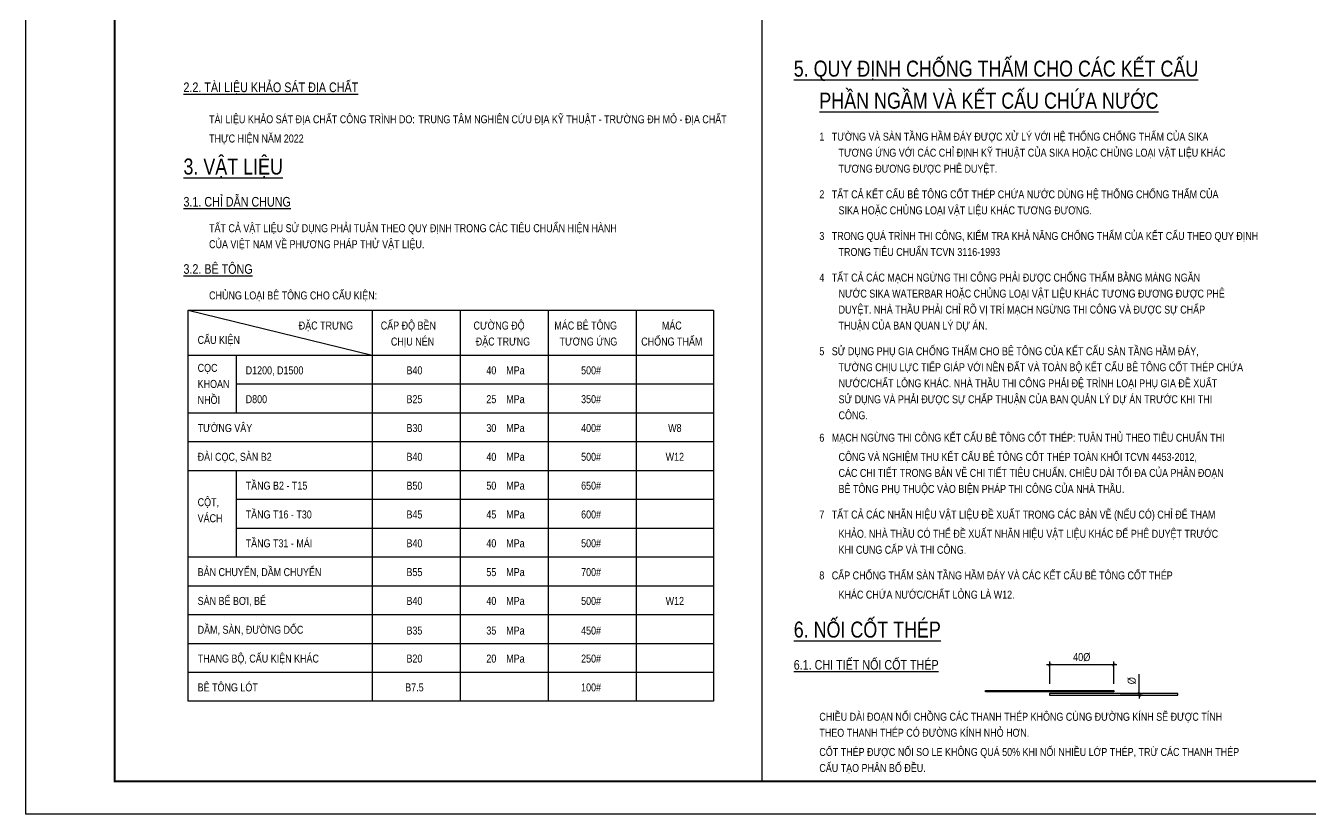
# Model space of a CAD drawing. Header units: millimetres. Extents: x -2327 to 84344, y -1171 to 60045.
# Drawn here: x -2327 to 37793, y -1171 to 23454 of the extents above; entities that cross this region are included whole.
import ezdxf
from ezdxf.enums import TextEntityAlignment as Align

# ---------------------------------------------------------------- set-up
doc = ezdxf.new("R2010")
doc.units = ezdxf.units.MM
doc.header["$LTSCALE"] = 100
doc.header["$MEASUREMENT"] = 0
doc.header["$PDMODE"] = 98
doc.layers.get('DEFPOINTS').update_dxf_attribs({"color": 1})
for name, color, linetype in [('ccu12-Manh', 8, 'Continuous'), ('ccu12-Text', 31, 'Continuous'), ('ccu12-Thay', 7, 'Continuous'), ('ccu12-Thep', 4, 'Continuous')]:
    doc.layers.add(name, color=color, linetype=linetype)
doc.layers.add('Khung ten_A1$0$KT-Net thay', color=7, linetype='Continuous', lineweight=15)
doc.styles.add('ccu12-Arial', font='arial.ttf', dxfattribs={"width": 0.8})
doc.styles.add('ccu12-Arial Narow', font='ARIALN.TTF')
doc.dimstyles.new('1-100', dxfattribs={"dimscale": 100, "dimtxt": 2.5, "dimasz": 1, "dimexe": 1, "dimexo": 2, "dimgap": 1, "dimtad": 1, "dimdec": 0, "dimdsep": 46, "dimtxsty": 'ccu12-Arial Narow', "dimblk": 'ARCHTICK', "dimcen": -1, "dimdle": 1, "dimclrd": 256, "dimclre": 256, "dimclrt": 3, "dimadec": 0, "dimazin": 2, "dimtfac": 0.1, "dimtdec": 0, "dimtmove": 0, "dimatfit": 1, "dimldrblk": 'ARCHTICK', "dimfxl": 1, "dimtvp": 0.833333, "dimtolj": 1, "dimtzin": 12, "dimarcsym": 0})

# ---------------------------------------------------------------- blocks, each defined once
blk = doc.blocks.new('Khung ten_A1', base_point=(-3406704, 253379))
at = {"layer": 'DEFPOINTS'}
blk.add_lwpolyline([(0, 59400), (84100, 59400), (84100, 0), (0, 0)], close=True, dxfattribs=at)
at = {"layer": 'Khung ten_A1$0$KT-Net thay', "const_width": 60}
blk.add_lwpolyline([(2700, 1000), (83100, 1000), (83100, 58400), (2700, 58400)], close=True, dxfattribs=at)
blk = doc.blocks.new('_ARCHTICK')
at = {"color": 0, "linetype": 'ByBlock', "const_width": 0.15}
blk.add_lwpolyline([(-0.5, -0.5), (0.5, 0.5)], dxfattribs=at)
blk = doc.blocks.new('*D77')
at = {"layer": 'ccu12-Manh', "lineweight": -2, "transparency": 16777216}
for p, q in [((31753, 3499), (29553, 3499)), ((29653, 2899), (29653, 3599)), ((31653, 2899), (31653, 3599))]:
    blk.add_line(p, q, dxfattribs=at)
at = {"layer": 'DEFPOINTS', "color": 0, "transparency": 16777216}
for p in [(29653, 3499), (29653, 2699), (31653, 2699)]:
    blk.add_point(p, dxfattribs=at)
at = {"layer": 'ccu12-Manh', "lineweight": -2, "transparency": 16777216, "xscale": 100, "yscale": 100, "zscale": 100, "rotation": 180}
blk.add_blockref('_ARCHTICK', (29653, 3499), dxfattribs=at)
at = {"layer": 'ccu12-Manh', "lineweight": -2, "transparency": 16777216, "xscale": 100, "yscale": 100, "zscale": 100}
blk.add_blockref('_ARCHTICK', (31653, 3499), dxfattribs=at)
at = {"layer": 'ccu12-Manh', "color": 3, "transparency": 16777216, "insert": (30653, 3734), "char_height": 250, "attachment_point": 5, "style": 'ccu12-Arial Narow'}
blk.add_mtext('\\A1;40%%c', dxfattribs=at)
blk = doc.blocks.new('Overlap')
at = {"layer": 'ccu12-Manh', "ltscale": 5}
for points in [[(29730, 30850), (29730, 30870), (29738, 30870), (29723, 30880), (29730, 30880), (29730, 30900)], [(35730, 30750), (35730, 30770), (35722, 30770), (35737, 30780), (35730, 30780), (35730, 30800)]]:
    blk.add_lwpolyline(points, dxfattribs=at)
at = {"layer": 'ccu12-Thep'}
for points in [[(29730, 30900), (33730, 30900), (33730, 30850), (29730, 30850)], [(35730, 30800), (31730, 30800), (31730, 30750), (35730, 30750)]]:
    blk.add_lwpolyline(points, dxfattribs=at)
blk = doc.blocks.new('*D78')
at = {"layer": 'ccu12-Manh', "lineweight": -2, "ltscale": 5, "transparency": 16777216}
for p, q in [((32453, 2599), (32453, 3200)), ((31853, 2599), (32553, 2599)), ((31853, 2549), (32553, 2549)), ((32453, 2549), (32453, 2599)), ((32453, 2549), (32453, 2449))]:
    blk.add_line(p, q, dxfattribs=at)
at = {"layer": 'DEFPOINTS', "color": 0, "ltscale": 5, "transparency": 16777216}
for p in [(31653, 2599), (31653, 2549), (32453, 2599)]:
    blk.add_point(p, dxfattribs=at)
at = {"layer": 'ccu12-Manh', "lineweight": -2, "ltscale": 5, "transparency": 16777216, "xscale": 100, "yscale": 100, "zscale": 100}
for p, rotation in [((32453, 2599), 270), ((32453, 2549), 90)]:
    blk.add_blockref('_ARCHTICK', p, dxfattribs=dict(at, rotation=rotation))
at = {"layer": 'ccu12-Manh', "color": 3, "ltscale": 5, "transparency": 16777216, "insert": (32218, 3000), "char_height": 250, "attachment_point": 5, "rotation": 90, "style": 'ccu12-Arial Narow'}
blk.add_mtext('\\A1;%%c', dxfattribs=at)

msp = doc.modelspace()

# ---------------------------------------------------------------- linework, layer by layer
at = {"layer": 'ccu12-Thay', "ltscale": 10}
msp.add_line((20659.7, 56673.2), (20659.7, -140.8), dxfattribs=at)
at = {"layer": 'ccu12-Thay'}
for p, q in [((2743.3, 14566.5), (8493.3, 13166.5)), ((8493.3, 14566.5), (8493.3, 2366.5)), ((11243.3, 14566.5), (11243.3, 2366.5)), ((13993.3, 14566.5), (13993.3, 2366.5)), ((16743.3, 14566.5), (16743.3, 2366.5)), ((2743.3, 13166.5), (19153, 13166.5)), ((4243.3, 13166.5), (4243.3, 11366.5)), ((4243.3, 12266.5), (19153, 12266.5)), ((2743.3, 11366.5), (19153, 11366.5)), ((2743.3, 10466.5), (19153, 10466.5)), ((2743.3, 9566.5), (19153, 9566.5)), ((4243.3, 9566.5), (4243.3, 6866.5)), ((4243.3, 8666.5), (19153, 8666.5)), ((4243.3, 8666.5), (19153, 8666.5)), ((4243.3, 7766.5), (19153, 7766.5)), ((4243.3, 7766.5), (19153, 7766.5)), ((2743.3, 6866.5), (19153, 6866.5)), ((2743.3, 5966.5), (19153, 5966.5)), ((2743.3, 5066.5), (19153, 5066.5)), ((2743.3, 4166.5), (19153, 4166.5)), ((2743.3, 3266.5), (19153, 3266.5))]:
    msp.add_line(p, q, dxfattribs=at)
msp.add_lwpolyline([(2743.3, 14566.5), (19153, 14566.5), (19153, 2366.5), (2743.3, 2366.5)], close=True, dxfattribs=at)

# ---------------------------------------------------------------- block references
at = {"layer": 'ccu12-Manh'}
msp.add_blockref('Overlap', (-2077.6, -28200.7), dxfattribs=at)
at = {"layer": 'ccu12-Thay', "ltscale": 5, "xscale": 1.030575244849941, "yscale": 1.030575244849941, "zscale": 1.030575244849941}
msp.add_blockref('Khung ten_A1', (-3513192.2, 259955.2), dxfattribs=at)

# ---------------------------------------------------------------- texts
at = {"layer": 'ccu12-Text', "style": 'ccu12-Arial', "width": 0.8}
for s, height, p in [('%%U5. QUY ĐỊNH CHỐNG THẤM CHO CÁC KẾT CẤU', 500, (21659.7, 21863.1)), ('%%U2.2. TÀI LIỆU KHẢO SÁT ĐỊA CHẤT', 300, (2600, 21380.2)), ('%%UPHẦN NGẦM VÀ KẾT CẤU CHỨA NƯỚC', 500, (22459.7, 20863.1)), ('TÀI LIỆU KHẢO SÁT ĐỊA CHẤT CÔNG TRÌNH DO:', 250, (3400, 20406.3)), ('1   TƯỜNG VÀ SÀN TẦNG HẦM ĐÁY ĐƯỢC XỬ LÝ VỚI HỆ THỐNG CHỐNG THẤM CỦA SIKA', 250, (22459.7, 19863.1)), ('TƯƠNG ỨNG VỚI CÁC CHỈ ĐỊNH KỸ THUẬT CỦA SIKA HOẶC CHỦNG LOẠI VẬT LIỆU KHÁC', 250, (23059.7, 19363.1)), ('%%U3. VẬT LIỆU', 500, (2600, 18806.3)), ('TƯƠNG ĐƯƠNG ĐƯỢC PHÊ DUYỆT.', 250, (23059.7, 18863.1)), ('%%U3.1. CHỈ DẪN CHUNG', 300, (2600, 17806.3)), ('2   TẤT CẢ KẾT CẤU BÊ TÔNG CỐT THÉP CHỨA NƯỚC DÙNG HỆ THỐNG CHỐNG THẤM CỦA', 250, (22459.7, 18063.1)), ('SIKA HOẶC CHỦNG LOẠI VẬT LIỆU KHÁC TƯƠNG ĐƯƠNG.', 250, (23059.7, 17563.1)), ('TẤT CẢ VẬT LIỆU SỬ DỤNG PHẢI TUÂN THEO QUY ĐỊNH TRONG CÁC TIÊU CHUẨN HIỆN HÀNH', 250, (3400, 17006.3)), ('3   TRONG QUÁ TRÌNH THI CÔNG, KIỂM TRA KHẢ NĂNG CHỐNG THẤM CỦA KẾT CẤU THEO QUY ĐỊNH', 250, (22459.7, 16763.1)), ('CỦA VIỆT NAM VỀ PHƯƠNG PHÁP THỬ VẬT LIỆU.', 250, (3400, 16506.3)), ('TRONG TIÊU CHUẨN TCVN 3116-1993', 250, (23059.7, 16263.1)), ('%%U3.2. BÊ TÔNG', 300, (2600, 15706.3)), ('4   TẤT CẢ CÁC MẠCH NGỪNG THI CÔNG PHẢI ĐƯỢC CHỐNG THẤM BẰNG MÀNG NGĂN', 250, (22459.7, 15463.1)), ('NƯỚC SIKA WATERBAR HOẶC CHỦNG LOẠI VẬT LIỆU KHÁC TƯƠNG ĐƯƠNG ĐƯỢC PHÊ', 250, (23059.7, 14963.1)), ('CHỦNG LOẠI BÊ TÔNG CHO CẤU KIỆN:', 250, (3400, 14906.3)), ('DUYỆT. NHÀ THẦU PHẢI CHỈ RÕ VỊ TRÍ MẠCH NGỪNG THI CÔNG VÀ ĐƯỢC SỰ CHẤP', 250, (23059.7, 14463.1)), ('ĐẶC TRƯNG', 250, (6201, 13966.5)), ('CẤP ĐỘ BỀN', 250, (8761.8, 13966.5)), ('CƯỜNG ĐỘ', 250, (11659.3, 13966.5)), ('MÁC BÊ TÔNG', 250, (14183.8, 13966.5)), ('THUẬN CỦA BAN QUAN LÝ DỰ ÁN.', 250, (23059.7, 13963.1)), ('CẤU KIỆN', 250, (3043.3, 13516.5)), ('CHỊU NÉN', 250, (9079.3, 13466.5)), ('ĐẶC TRƯNG', 250, (11729.3, 13466.5)), ('TƯƠNG ỨNG', 250, (14346.3, 13466.5)), ('5   SỬ DỤNG PHỤ GIA CHỐNG THẤM CHO BÊ TÔNG CỦA KẾT CẤU SÀN TẦNG HẦM ĐÁY,', 250, (22459.7, 13163.1)), ('CỌC', 250, (3043.3, 12643.2)), ('TƯỜNG CHỊU LỰC TIẾP GIÁP VỚI NỀN ĐẤT VÀ TOÀN BỘ KẾT CẤU BÊ TÔNG CỐT THÉP CHỨA', 250, (23059.7, 12663.1)), ('D1200, D1500', 250, (4543.3, 12566.5)), ('NƯỚC/CHẤT LỎNG KHÁC. NHÀ THẦU THI CÔNG PHẢI ĐỆ TRÌNH LOẠI PHỤ GIA ĐỀ XUẤT', 250, (23059.7, 12163.1)), ('KHOAN', 250, (3043.3, 12143.2)), ('NHỒI', 250, (3043.3, 11643.2)), ('D800', 250, (4543.3, 11666.5)), ('SỬ DỤNG VÀ PHẢI ĐƯỢC SỰ CHẤP THUẬN CỦA BAN QUẢN LÝ DỰ ÁN TRƯỚC KHI THI', 250, (23059.7, 11663.1)), ('CÔNG.', 250, (23059.7, 11163.1)), ('TƯỜNG VÂY', 250, (3043.3, 10766.5)), ('6   MẠCH NGỪNG THI CÔNG KẾT CẤU BÊ TÔNG CỐT THÉP: TUÂN THỦ THEO TIÊU CHUẨN THI', 250, (22459.7, 10463.1)), ('ĐÀI CỌC, SÀN B2', 250, (3043.3, 9866.5)), ('CÔNG VÀ NGHIỆM THU KẾT CẤU BÊ TÔNG CỐT THÉP TOÀN KHỐI TCVN 4453-2012,', 250, (23059.7, 9863.1)), ('CÁC CHI TIẾT TRONG BẢN VẼ CHI TIẾT TIÊU CHUẨN. CHIỀU DÀI TỐI ĐA CỦA PHÂN ĐOẠN', 250, (23059.7, 9363.1)), ('TẦNG B2 - T15', 250, (4543.3, 8966.5)), ('BÊ TÔNG PHỤ THUỘC VÀO BIỆN PHÁP THI CÔNG CỦA NHÀ THẦU.', 250, (23059.7, 8863.1)), ('CỘT,', 250, (3043.3, 8449.4)), ('VÁCH', 250, (3043.3, 7949.4)), ('TẦNG T16 - T30', 250, (4543.3, 8066.5)), ('7   TẤT CẢ CÁC NHÃN HIỆU VẬT LIỆU ĐỀ XUẤT TRONG CÁC BẢN VẼ (NẾU CÓ) CHỈ ĐỂ THAM', 250, (22459.7, 8063.1)), ('KHẢO. NHÀ THẦU CÓ THỂ ĐỀ XUẤT NHÃN HIỆU VẬT LIỆU KHÁC ĐỂ PHÊ DUYỆT TRƯỚC', 250, (23059.7, 7463.1)), ('TẦNG T31 - MÁI', 250, (4543.3, 7166.5)), ('KHI CUNG CẤP VÀ THI CÔNG.', 250, (23059.7, 6963.1)), ('BẢN CHUYỂN, DẦM CHUYỂN', 250, (3043.3, 6266.5)), ('8   CẤP CHỐNG THẤM SÀN TẦNG HẦM ĐÁY VÀ CÁC KẾT CẤU BÊ TÔNG CỐT THÉP', 250, (22459.7, 6163.1)), ('SÀN BỂ BƠI, BỂ', 250, (3043.3, 5366.5)), ('KHÁC CHỨA NƯỚC/CHẤT LỎNG LÀ W12.', 250, (23059.7, 5563.1)), ('%%U6. NỐI CỐT THÉP', 500, (21659.7, 4346.8)), ('DẦM, SÀN, ĐƯỜNG DỐC', 250, (3043.3, 4466.5)), ('THANG BỘ, CẤU KIỆN KHÁC', 250, (3043.3, 3566.5)), ('%%U6.1. CHI TIẾT NỐI CỐT THÉP', 300, (21659.7, 3346.8)), ('BÊ TÔNG LÓT', 250, (3043.3, 2666.5)), ('CHIỀU DÀI ĐOẠN NỐI CHỒNG CÁC THANH THÉP KHÔNG CÙNG ĐƯỜNG KÍNH SẼ ĐƯỢC TÍNH', 250, (22459.7, 1749.3)), ('THEO THANH THÉP CÓ ĐƯỜNG KÍNH NHỎ HƠN.', 250, (22459.7, 1249.3)), ('CỐT THÉP ĐƯỢC NỐI SO LE KHÔNG QUÁ 50%%% KHI NỐI NHIỀU LỚP THÉP, TRỪ CÁC THANH THÉP', 250, (22459.7, 649.3)), ('CẤU TẠO PHÂN BỐ ĐỀU.', 250, (22459.7, 149.3))]:
    msp.add_text(s, height=height, dxfattribs=at).set_placement(p)
at = {"layer": 'ccu12-Text', "color": 3, "style": 'ccu12-Arial', "width": 0.8}
for s, p in [('TRUNG TÂM NGHIÊN CỨU ĐỊA KỸ THUẬT - TRƯỜNG ĐH MỎ - ĐỊA CHẤT', (9941, 20406.3)), ('THỰC HIỆN NĂM 2022', (3400, 19806.3))]:
    msp.add_text(s, height=250, dxfattribs=at).set_placement(p)
at = {"layer": 'ccu12-Text', "style": 'ccu12-Arial', "width": 0.8}
for s, p in [('MÁC', (17851.5, 13966.5)), ('CHỐNG THẤM', (17851.5, 13466.5))]:
    msp.add_text(s, height=250, dxfattribs=at).set_placement(p, align=Align.CENTER)
at = {"layer": 'ccu12-Text', "color": 3, "style": 'ccu12-Arial', "width": 0.8}
for s, p in [('B40', (9813.8, 12566.5)), ('40    MPa', (12657.8, 12566.5)), ('500#', (15330.4, 12566.5)), ('B25', (9813.8, 11666.5)), ('25    MPa', (12657.8, 11666.5)), ('350#', (15330.4, 11666.5)), ('B30', (9813.8, 10766.5)), ('30    MPa', (12657.8, 10766.5)), ('400#', (15330.4, 10766.5)), ('W8', (17947, 10766.5)), ('B40', (9813.8, 9866.5)), ('40    MPa', (12657.8, 9866.5)), ('500#', (15330.4, 9866.5)), ('W12', (17947, 9866.5)), ('B50', (9813.8, 8966.5)), ('50    MPa', (12657.8, 8966.5)), ('650#', (15330.4, 8966.5)), ('B45', (9813.8, 8066.5)), ('45    MPa', (12657.8, 8066.5)), ('600#', (15330.4, 8066.5)), ('B40', (9813.8, 7166.5)), ('40    MPa', (12657.8, 7166.5)), ('500#', (15330.4, 7166.5)), ('B55', (9813.8, 6266.5)), ('55    MPa', (12657.8, 6266.5)), ('700#', (15330.4, 6266.5)), ('B40', (9813.8, 5366.5)), ('40    MPa', (12657.8, 5366.5)), ('500#', (15330.4, 5366.5)), ('W12', (17947, 5366.5)), ('B35', (9813.8, 4441.5)), ('35    MPa', (12657.8, 4441.5)), ('450#', (15330.4, 4441.5)), ('B20', (9813.8, 3566.5)), ('20    MPa', (12657.8, 3566.5)), ('250#', (15330.4, 3566.5)), ('B7.5', (9813.8, 2666.5)), ('100#', (15330.4, 2666.5))]:
    msp.add_text(s, height=250, dxfattribs=at).set_placement(p, align=Align.CENTER)

# ---------------------------------------------------------------- dimensions: what is measured, and where the dimension line sits
at = {"layer": 'ccu12-Manh'}
dim = msp.add_linear_dim(base=(29652.5, 3499.3), p1=(31652.5, 2699.3), p2=(29652.5, 2699.3), text='40%%c', dimstyle='1-100', dxfattribs=at)
dim.commit()
dim.dimension.update_dxf_attribs({"geometry": '*D77', "text_midpoint": (30652.5, 3734)})
at = {"layer": 'ccu12-Manh', "ltscale": 5}
dim = msp.add_linear_dim(base=(32452.5, 2599.3), p1=(31652.5, 2549.3), p2=(31652.5, 2599.3), angle=90, text='%%c', dimstyle='1-100', dxfattribs=at)
dim.commit()
dim.dimension.update_dxf_attribs({"geometry": '*D78', "text_midpoint": (32217.9, 2999.7)})

doc.saveas('drawing.dxf')
